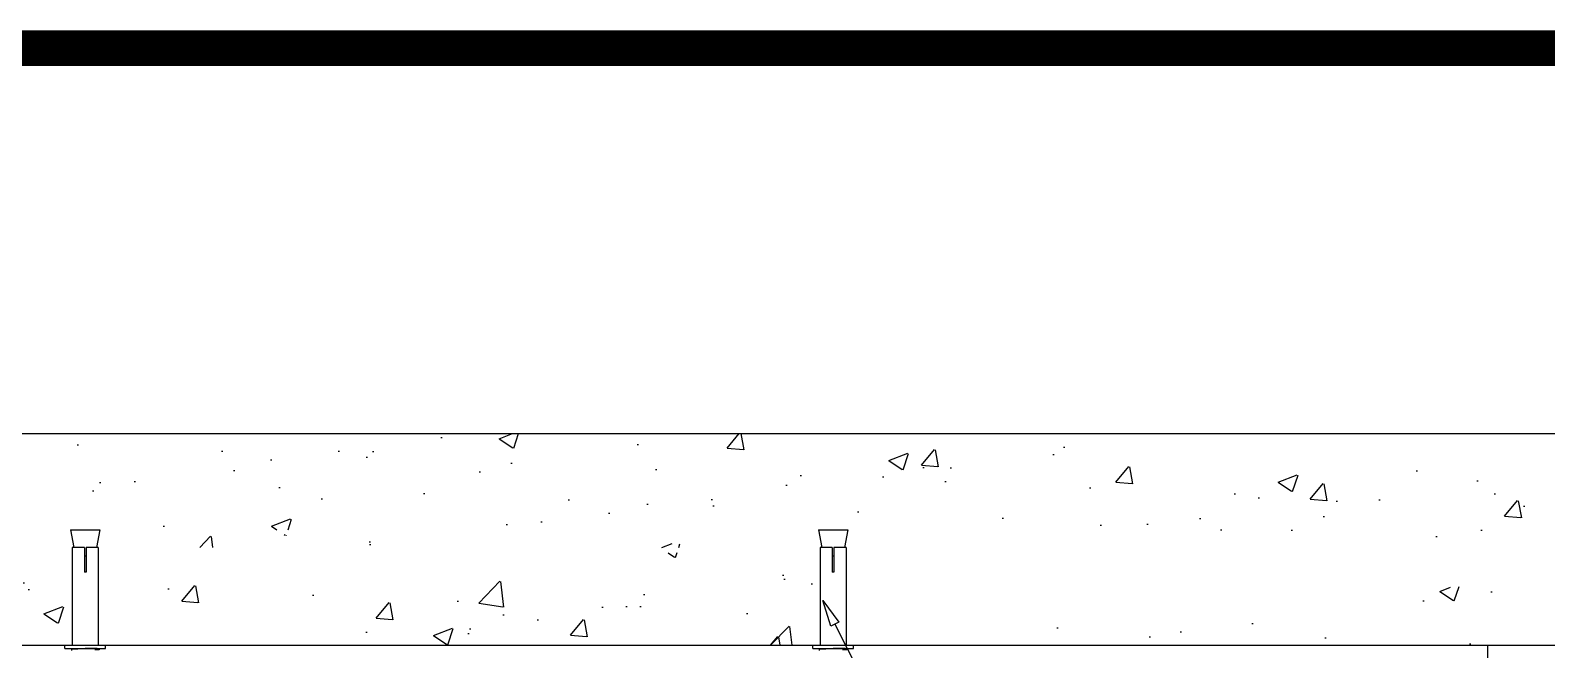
# Model space of a CAD drawing. Extents: x 69728788 to 150676229, y 20327566 to 43663798.
# Drawn here: x 75456212 to 75460457, y 20765284 to 20767016 of the extents above; entities that cross this region are included whole.
import ezdxf

# ---------------------------------------------------------------- set-up
doc = ezdxf.new("R2010")
doc.units = 0
doc.header["$LTSCALE"] = 1000
doc.header["$MEASUREMENT"] = 0
doc.layers.get('0').update_dxf_attribs({"linetype": 'CONTINUOUS'})
for name, color, linetype in [('02___PRT_ALL_AXES', 7, 'CONTINUOUS'), ('11122', 7, 'CONTINUOUS'), ('PUB_TITLE', 4, 'CONTINUOUS'), ('图框', 253, 'CONTINUOUS')]:
    doc.layers.add(name, color=color, linetype=linetype)

msp = doc.modelspace()

# ---------------------------------------------------------------- hatches: boundary and pattern name
at = {"layer": '图框'}
h = msp.add_hatch(dxfattribs=at)
h.set_pattern_fill('AR-CONC', color=0, scale=75.854389721472, style=0)
h.set_pattern_definition([(49.99999999999999, (74224053.65204315, 17578057.82648682), (544.0733342269172, -47.60024902824183), [56.89079229110396, -625.7987152021435]), (355, (74224053.65204315, 17578057.82648682), (-105.2489773425448, 570.5707525510625), [45.5126338328832, -500.6389721617152]), (100.4513999999998, (74224098.99148624, 17578053.85980287), (438.824760980632, 522.9701571288475), [48.34973213180656, -531.847070137837]), (46.18419999999998, (74224053.65204315, 17578209.53526626), (809.5491842920205, -125.5534381922724), [85.33618843665573, -938.6980728032139]), (96.63559999999973, (74224121.1144683, 17578199.07243741), (708.9826912481676, 738.9111661393258), [72.52460047334138, -797.7704777713817]), (351.1842000000001, (74224053.65204315, 17578209.53526626), (708.9821144399525, 738.9117198952458), [68.26895074932484, -750.9584582425728]), (20.99999999999998, (74224129.50643286, 17578171.60807139), (452.780201588888, -305.4041024175532), [56.89079229110391, -625.798715202143]), (326, (74224129.50643286, 17578171.60807139), (184.5653601278898, 550.0581412352691), [45.51263383288316, -500.6389721617147]), (71.45140000000002, (74224167.23810014, 17578146.15770542), (637.3457472121996, 244.6535399449666), [48.34973213180632, -531.8470701378335]), (37.49999999999998, (74224053.65204315, 17578057.82648682), (9.223784041944802, 252.5146012440302), [0, -494.5706209839974, 0, -508.2244111338624, 0, -502.535331904752]), (7.500000000000001, (74224053.65204315, 17578057.82648682), (199.5497921698411, 299.1785970383747), [0, -289.7637687360229, 0, -483.1924625257767, 0, -191.5323340467167]), (327.5, (74223884.49675407, 17578057.82648682), (404.9277511548752, -17.10886030657458), [0, -189.63597430368, 0, -591.6642398274812, 0, -785.0929336172353]), (317.5, (74223808.64236434, 17578057.82648682), (442.3723096946972, 75.93402342896688), [0, -246.5267665947839, 0, -392.9257387572248, 0, -557.5297644528187])])
h.paths.add_polyline_path([(75456070.40140446, 20765562.63986587), (75455754.22541423, 20765631.22545039), (75455906.53893153, 20765690.15903341), (75455906.53893153, 20765888.35051223), (75460912.92865315, 20765888.35051223), (75460912.92865315, 20765690.15903341), (75460760.61513585, 20765631.22545039), (75461076.79112607, 20765562.63986587), (75460912.92865315, 20765518.78277388), (75460912.92865315, 20765296.68627241), (75460711.90174295, 20765296.68627241), (75460291.32055435, 20765296.68627241), (75455906.53893153, 20765296.68627241), (75455906.53893153, 20765518.78277388)])
edge = h.paths.add_edge_path(flags=16)
edge.add_line((75460557.56946227, 20765619.82597262), (75460566.956443, 20765569.7620754))
edge.add_line((75460562.1919087, 20765569.7620754), (75460562.1919087, 20765501.49312465))
edge.add_line((75460562.12072565, 20765501.49312465), (75460562.12072565, 20765296.68627241))
edge.add_line((75460562.1919087, 20765501.49312465), (75460562.12072565, 20765501.49312465))
edge.add_line((75460634.94093978, 20765501.49312465), (75460634.94093978, 20765296.68627241))
edge.add_line((75460634.8697567, 20765569.7620754), (75460634.8697567, 20765501.49312465))
edge.add_line((75460639.49220318, 20765619.82597262), (75460630.10522243, 20765569.7620754))
edge.add_line((75460634.94093978, 20765501.49312465), (75460634.8697567, 20765501.49312465))
edge.add_line((75460557.56946227, 20765619.82597262), (75460639.49220318, 20765619.82597262))
edge.add_line((75460596.25520103, 20765569.7620754), (75460562.1919087, 20765569.7620754))
edge.add_line((75460634.8697567, 20765569.7620754), (75460600.8064644, 20765569.7620754))
edge.add_line((75458418.47567213, 20765619.82597262), (75458500.39841302, 20765619.82597262))
edge.add_line((75456324.89451581, 20765619.82597262), (75456406.8172567, 20765619.82597262))
edge.add_line((75456363.58025457, 20765569.7620754), (75456329.51696225, 20765569.7620754))
edge.add_line((75456402.19481024, 20765569.7620754), (75456368.13151796, 20765569.7620754))
edge.add_line((75458457.16141088, 20765569.7620754), (75458423.09811856, 20765569.7620754))
edge.add_line((75458495.77596655, 20765569.7620754), (75458461.71267428, 20765569.7620754))
edge.add_line((75458418.47567213, 20765619.82597262), (75458427.86265285, 20765569.7620754))
edge.add_line((75458500.39841302, 20765619.82597262), (75458491.01143229, 20765569.7620754))
edge.add_line((75456324.89451581, 20765619.82597262), (75456334.28149654, 20765569.7620754))
edge.add_line((75456406.8172567, 20765619.82597262), (75456397.43027598, 20765569.7620754))
edge.add_line((75456329.51696225, 20765501.49312465), (75456329.44577919, 20765501.49312465))
edge.add_line((75456329.51696225, 20765569.7620754), (75456329.51696225, 20765501.49312465))
edge.add_line((75456329.44577919, 20765501.49312465), (75456329.44577919, 20765296.68627241))
edge.add_line((75456402.26599333, 20765501.49312465), (75456402.19481024, 20765501.49312465))
edge.add_line((75456402.26599333, 20765501.49312465), (75456402.26599333, 20765296.68627241))
edge.add_line((75456402.19481024, 20765569.7620754), (75456402.19481024, 20765501.49312465))
edge.add_line((75458423.09811856, 20765569.7620754), (75458423.09811856, 20765501.49312465))
edge.add_line((75458423.0269355, 20765501.49312465), (75458423.0269355, 20765296.68627241))
edge.add_line((75458495.77596655, 20765569.7620754), (75458495.77596655, 20765501.49312465))
edge.add_line((75458495.84714964, 20765501.49312465), (75458495.84714964, 20765296.68627241))

# ---------------------------------------------------------------- linework, layer by layer
at = {"color": 0, "linetype": 'Continuous'}
for p, q in [((75456329.51696225, 20765569.7620754), (75456329.51696225, 20765501.49312465)), ((75456363.58025457, 20765569.7620754), (75456329.51696225, 20765569.7620754)), ((75456363.58025457, 20765569.7620754), (75456363.58025457, 20765501.49312465)), ((75456368.13151796, 20765569.7620754), (75456368.13151796, 20765501.49312465)), ((75456402.19481024, 20765569.7620754), (75456368.13151796, 20765569.7620754)), ((75456402.19481024, 20765569.7620754), (75456402.19481024, 20765501.49312465)), ((75458423.09811856, 20765569.7620754), (75458423.09811856, 20765501.49312465)), ((75458457.16141088, 20765569.7620754), (75458423.09811856, 20765569.7620754)), ((75458457.16141088, 20765569.7620754), (75458457.16141088, 20765501.49312465)), ((75458461.71267428, 20765569.7620754), (75458461.71267428, 20765501.49312465)), ((75458495.77596655, 20765569.7620754), (75458461.71267428, 20765569.7620754)), ((75458495.77596655, 20765569.7620754), (75458495.77596655, 20765501.49312465)), ((75456329.44577919, 20765501.49312465), (75456329.44577919, 20765296.68627241)), ((75456329.51696225, 20765501.49312465), (75456329.44577919, 20765501.49312465)), ((75456368.13151796, 20765501.49312465), (75456363.58025457, 20765501.49312465)), ((75456402.26599333, 20765501.49312465), (75456402.19481024, 20765501.49312465)), ((75456402.26599333, 20765501.49312465), (75456402.26599333, 20765296.68627241)), ((75458423.0269355, 20765501.49312465), (75458423.0269355, 20765296.68627241)), ((75458423.09811856, 20765501.49312465), (75458423.0269355, 20765501.49312465)), ((75458461.71267428, 20765501.49312465), (75458457.16141088, 20765501.49312465)), ((75458495.84714964, 20765501.49312465), (75458495.77596655, 20765501.49312465)), ((75458495.84714964, 20765501.49312465), (75458495.84714964, 20765296.68627241)), ((75460291.32055435, 20765296.68627241), (75460711.90174295, 20765296.68627241)), ((75460291.32055435, 20765296.68627241), (75460291.32055435, 20765098.70631523)), ((75456327.17014751, 20765285.30799635), (75456327.17014751, 20765281.66722089)), ((75456330.52895828, 20765286.10488342), (75456329.81951869, 20765286.06009638)), ((75456331.3593007, 20765286.15112694), (75456330.52895828, 20765286.10488342)), ((75456332.31782396, 20765286.1988357), (75456331.3593007, 20765286.15112694)), ((75456334.00991307, 20765286.27312828), (75456332.31782396, 20765286.1988357)), ((75456336.02221891, 20765286.35063223), (75456334.00991307, 20765286.27312828)), ((75456339.22302896, 20765286.45881704), (75456336.02221891, 20765286.35063223)), ((75456338.57142806, 20765285.99208948), (75456338.03562234, 20765285.97577133)), ((75456338.63375393, 20765285.99399409), (75456338.57142806, 20765285.99208948)), ((75456338.61295146, 20765286.68168264), (75456339.00988628, 20765286.45195917)), ((75456344.06671806, 20765286.601547), (75456339.22302896, 20765286.45881704)), ((75456341.49082479, 20765287.15561398), (75456342.8479801, 20765287.37448374)), ((75456352.34424287, 20765286.81464544), (75456344.06671806, 20765286.601547)), ((75456365.85588627, 20765287.12861933), (75456365.10515065, 20765287.1115492)), ((75456384.92446062, 20765287.5825954), (75456365.85588619, 20765287.12862157)), ((75456369.03949434, 20765287.22022125), (75456365.85588622, 20765287.12862073)), ((75456380.9649477, 20765287.58295076), (75456369.03949434, 20765287.22022125)), ((75456376.99861662, 20765287.45638809), (75456371.21889992, 20765287.28346876)), ((75456380.98505232, 20765287.58374564), (75456376.99861662, 20765287.45638809)), ((75456393.14139935, 20765287.35453555), (75456391.7621047, 20765287.31116941)), ((75456399.29994223, 20765287.58479068), (75456393.14139935, 20765287.35453555)), ((75456404.54162501, 20765287.58374564), (75456404.54162501, 20765284.39797889)), ((75458420.75130382, 20765285.30799635), (75458420.75130382, 20765281.66722089)), ((75458424.11011459, 20765286.10488342), (75458423.40067498, 20765286.06009638)), ((75458424.94045702, 20765286.15112694), (75458424.11011459, 20765286.10488342)), ((75458425.89898027, 20765286.1988357), (75458424.94045702, 20765286.15112694)), ((75458427.59106939, 20765286.27312828), (75458425.89898027, 20765286.1988357)), ((75458429.60337523, 20765286.35063223), (75458427.59106939, 20765286.27312828)), ((75458432.80418527, 20765286.45881704), (75458429.60337523, 20765286.35063223)), ((75458432.15258437, 20765285.99208948), (75458431.61677866, 20765285.97577133)), ((75458432.21491024, 20765285.99399409), (75458432.15258437, 20765285.99208948)), ((75458432.19410779, 20765286.68168264), (75458432.5910426, 20765286.45195917)), ((75458437.64787436, 20765286.601547), (75458432.80418527, 20765286.45881704)), ((75458435.0719811, 20765287.15561398), (75458436.42913641, 20765287.37448374)), ((75458445.92539918, 20765286.81464544), (75458437.64787436, 20765286.601547)), ((75458459.43704258, 20765287.12861933), (75458445.92539918, 20765286.81464544)), ((75458478.50561693, 20765287.5825954), (75458459.4370425, 20765287.12862157)), ((75458464.80005623, 20765287.28346876), (75458459.4370426, 20765287.12861825)), ((75458462.62065063, 20765287.22022125), (75458459.43704253, 20765287.12862073)), ((75458474.54610401, 20765287.58295076), (75458462.62065063, 20765287.22022125)), ((75458470.57977293, 20765287.45638809), (75458464.80005623, 20765287.28346876)), ((75458474.56620863, 20765287.58374564), (75458470.57977293, 20765287.45638809)), ((75458486.72255567, 20765287.35453555), (75458485.34326102, 20765287.31116941)), ((75458492.88109852, 20765287.58479068), (75458486.72255567, 20765287.35453555)), ((75458498.12278132, 20765287.58374564), (75458498.12278132, 20765284.39797889))]:
    msp.add_line(p, q, dxfattribs=at)
at = {"color": 4}
msp.add_lwpolyline([(75458453.15230495, 20765349.81682386), (75458430.50547633, 20765421.83380124), (75458475.28500958, 20765361.05455084)], close=True, dxfattribs=at)
at = {"color": 4, "extrusion": (0.8916485052282074, 0.4527283325840162, 0), "elevation": 76683491.56929511}
msp.add_lwpolyline([(-15646786.5503003, 0), (-15647182.21770891, 0)], dxfattribs=at)
at = {"color": 0, "linetype": 'Continuous'}
for points in [[(75456329.81951869, 20765286.06009638), (75456329.50772956, 20765286.03824114), (75456329.22316097, 20765286.01673657), (75456328.9647147, 20765285.995572), (75456328.73126216, 20765285.97473097), (75456328.52164191, 20765285.95418884), (75456328.33468957, 20765285.933913), (75456328.16913776, 20765285.91385076), (75456328.02351977, 20765285.89390622), (75456327.8961225, 20765285.87390307), (75456327.78465952, 20765285.85346888), (75456327.68636046, 20765285.8319031), (75456327.59749666, 20765285.80776165), (75456327.5113647, 20765285.77729313), (75456327.4157191, 20765285.72947505), (75456327.29346102, 20765285.62850735), (75456327.17958908, 20765285.4020421), (75456327.17019272, 20765285.30756583)], [(75456365.10515065, 20765287.1115492), (75456363.59184718, 20765287.07711345), (75456352.34424287, 20765286.81464544)], [(75456371.21889992, 20765287.28346876), (75456366.17076969, 20765287.13766186), (75456365.85588628, 20765287.12861825)], [(75458423.40067498, 20765286.06009638), (75458423.08888587, 20765286.03824114), (75458422.8043173, 20765286.01673657), (75458422.54587102, 20765285.995572), (75458422.31241848, 20765285.97473097), (75458422.10279822, 20765285.95418884), (75458421.91584589, 20765285.933913), (75458421.75029407, 20765285.91385076), (75458421.60467608, 20765285.89390622), (75458421.47727881, 20765285.87390307), (75458421.36581583, 20765285.85346888), (75458421.26751678, 20765285.8319031), (75458421.17865297, 20765285.80776165), (75458421.09252103, 20765285.77729313), (75458420.99687542, 20765285.72947505), (75458420.87461734, 20765285.62850735), (75458420.76074539, 20765285.4020421), (75458420.75134903, 20765285.30756583)]]:
    msp.add_lwpolyline(points, dxfattribs=at)
for points, start_tangent, end_tangent in [([(75456338.03562234, 20765285.97577133), (75456334.56666021, 20765285.8544611), (75456331.70147997, 20765285.732928), (75456329.50713104, 20765285.61167316), (75456328.01603314, 20765285.49010193), (75456327.26499073, 20765285.36887495), (75456327.2584675, 20765285.3077075)], (-0.9995400384720695, -0.03032674547744739), (-0.0032702710777322, -0.999994652649242)), ([(75456338.54830596, 20765286.75646026), (75456339.64504933, 20765287.06544257)], (0, 1), (0.9993491367196988, -0.0360735767230342)), ([(75456391.7621047, 20765287.31116941), (75456387.51680177, 20765287.18994766), (75456382.83666068, 20765287.06836981), (75456377.83995435, 20765286.9471486), (75456372.59535688, 20765286.82558068), (75456367.23336682, 20765286.70433241), (75456361.83197998, 20765286.58279863), (75456356.51909967, 20765286.46149573), (75456351.38063528, 20765286.34002025), (75456346.52790329, 20765286.2186352), (75456342.05120398, 20765286.09724224), (75456338.63375393, 20765285.99399409)], (-0.9995303575086006, -0.03064415798695191), (-0.9995331449710432, -0.0305531030223709)), ([(75456339.64504933, 20765287.06544257), (75456341.49082479, 20765287.15561398)], (0.9993491366678742, -0.03607357815874), (0.9908012805298921, 0.1353248776106078)), ([(75456342.8479801, 20765287.37448374), (75456346.26865152, 20765287.63121147)], (0.9890794379565933, 0.1473833959829585), (0.9993837079284014, 0.0351027680857191)), ([(75456404.54162501, 20765284.39797889), (75456404.17617366, 20765284.27840669), (75456403.08648226, 20765284.15881453), (75456401.29021172, 20765284.03905801), (75456398.8179623, 20765283.91911073), (75456395.8077522, 20765283.80230586), (75456392.5170441, 20765283.69351405)], (-0.0006004643633401, -0.999999819721258), (-0.9995079938765029, -0.0313651108234712)), ([(75458431.61677866, 20765285.97577133), (75458428.14781651, 20765285.8544611), (75458425.28263628, 20765285.732928), (75458423.08828735, 20765285.61167316), (75458421.59718946, 20765285.49010193), (75458420.84614705, 20765285.36887495), (75458420.83962381, 20765285.3077075)], (-0.9995400384720695, -0.03032674547744739), (-0.0032702710777322, -0.999994652649242)), ([(75458432.12946227, 20765286.75646026), (75458433.22620565, 20765287.06544257)], (0, 1), (0.9993491367196988, -0.0360735767230342)), ([(75458485.34326102, 20765287.31116941), (75458481.09795809, 20765287.18994766), (75458476.417817, 20765287.06836981), (75458471.42111066, 20765286.9471486), (75458466.17651321, 20765286.82558068), (75458460.81452313, 20765286.70433241), (75458455.41313629, 20765286.58279863), (75458450.10025598, 20765286.46149573), (75458444.96179159, 20765286.34002025), (75458440.1090596, 20765286.2186352), (75458435.6323603, 20765286.09724224), (75458432.21491024, 20765285.99399409)], (-0.9995303575086006, -0.03064415798695191), (-0.9995331449710432, -0.0305531030223709)), ([(75458433.22620565, 20765287.06544257), (75458435.0719811, 20765287.15561398)], (0.9993491366678742, -0.03607357815874), (0.9908012805298921, 0.1353248776106078)), ([(75458436.42913641, 20765287.37448374), (75458439.84980783, 20765287.63121147)], (0.9890794379565933, 0.1473833959829585), (0.9993837079284014, 0.0351027680857191)), ([(75458498.12278134, 20765284.39797889), (75458497.75732997, 20765284.27840669), (75458496.66763857, 20765284.15881453), (75458494.87136804, 20765284.03905801), (75458492.39911862, 20765283.91911073), (75458489.38890852, 20765283.80230586), (75458486.09820041, 20765283.69351405)], (-0.0006004643633401, -0.999999819721258), (-0.9995079938765029, -0.0313651108234712))]:
    msp.add_spline(points, degree=3, dxfattribs=dict(at, start_tangent=start_tangent, end_tangent=end_tangent))
at = {"layer": '02___PRT_ALL_AXES', "color": 0, "linetype": 'Continuous'}
for p, q in [((75455906.53893153, 20765888.35051223), (75460912.92865315, 20765888.35051223)), ((75456324.89451581, 20765619.82597262), (75456334.28149654, 20765569.7620754)), ((75456324.89451581, 20765619.82597262), (75456406.8172567, 20765619.82597262)), ((75456406.8172567, 20765619.82597262), (75456397.43027598, 20765569.7620754)), ((75458418.47567213, 20765619.82597262), (75458427.86265285, 20765569.7620754)), ((75458418.47567213, 20765619.82597262), (75458500.39841302, 20765619.82597262)), ((75458500.39841302, 20765619.82597262), (75458491.01143229, 20765569.7620754)), ((75456363.58025457, 20765547.00575849), (75456368.13151796, 20765547.00575849)), ((75458457.16141088, 20765547.00575849), (75458461.71267428, 20765547.00575849)), ((75455906.53893153, 20765296.68627241), (75460291.32055435, 20765296.68627241)), ((75456308.96509397, 20765287.58374564), (75456308.96509397, 20765296.68627241)), ((75456422.74667855, 20765287.58374564), (75456422.74667855, 20765296.68627241)), ((75458402.54625028, 20765287.58374564), (75458402.54625028, 20765296.68627241)), ((75458516.32783486, 20765287.58374564), (75458516.32783486, 20765296.68627241)), ((75456308.96509397, 20765287.58374564), (75456422.74667855, 20765287.58374564)), ((75456338.54830596, 20765286.75646026), (75456338.54830596, 20765287.58374564)), ((75458402.54625028, 20765287.58374564), (75458516.32783486, 20765287.58374564)), ((75458432.12946227, 20765286.75646026), (75458432.12946227, 20765287.58374564))]:
    msp.add_line(p, q, dxfattribs=at)
at = {"layer": '11122'}
msp.add_lwpolyline([(75453387.61683533, 20766966.09526195), (75462286.74507645, 20766966.09526195), (75462286.74507645, 20757591.50687066), (75453387.61683533, 20757591.50687066)], close=True, dxfattribs=at)
at = {"layer": 'PUB_TITLE', "const_width": 100}
msp.add_lwpolyline([(75432725.05594593, 20726966.09526195), (75488625.05594593, 20726966.09526195), (75488625.05594593, 20766966.09526195), (75432725.05594593, 20766966.09526195)], close=True, dxfattribs=at)

doc.saveas('drawing.dxf')
